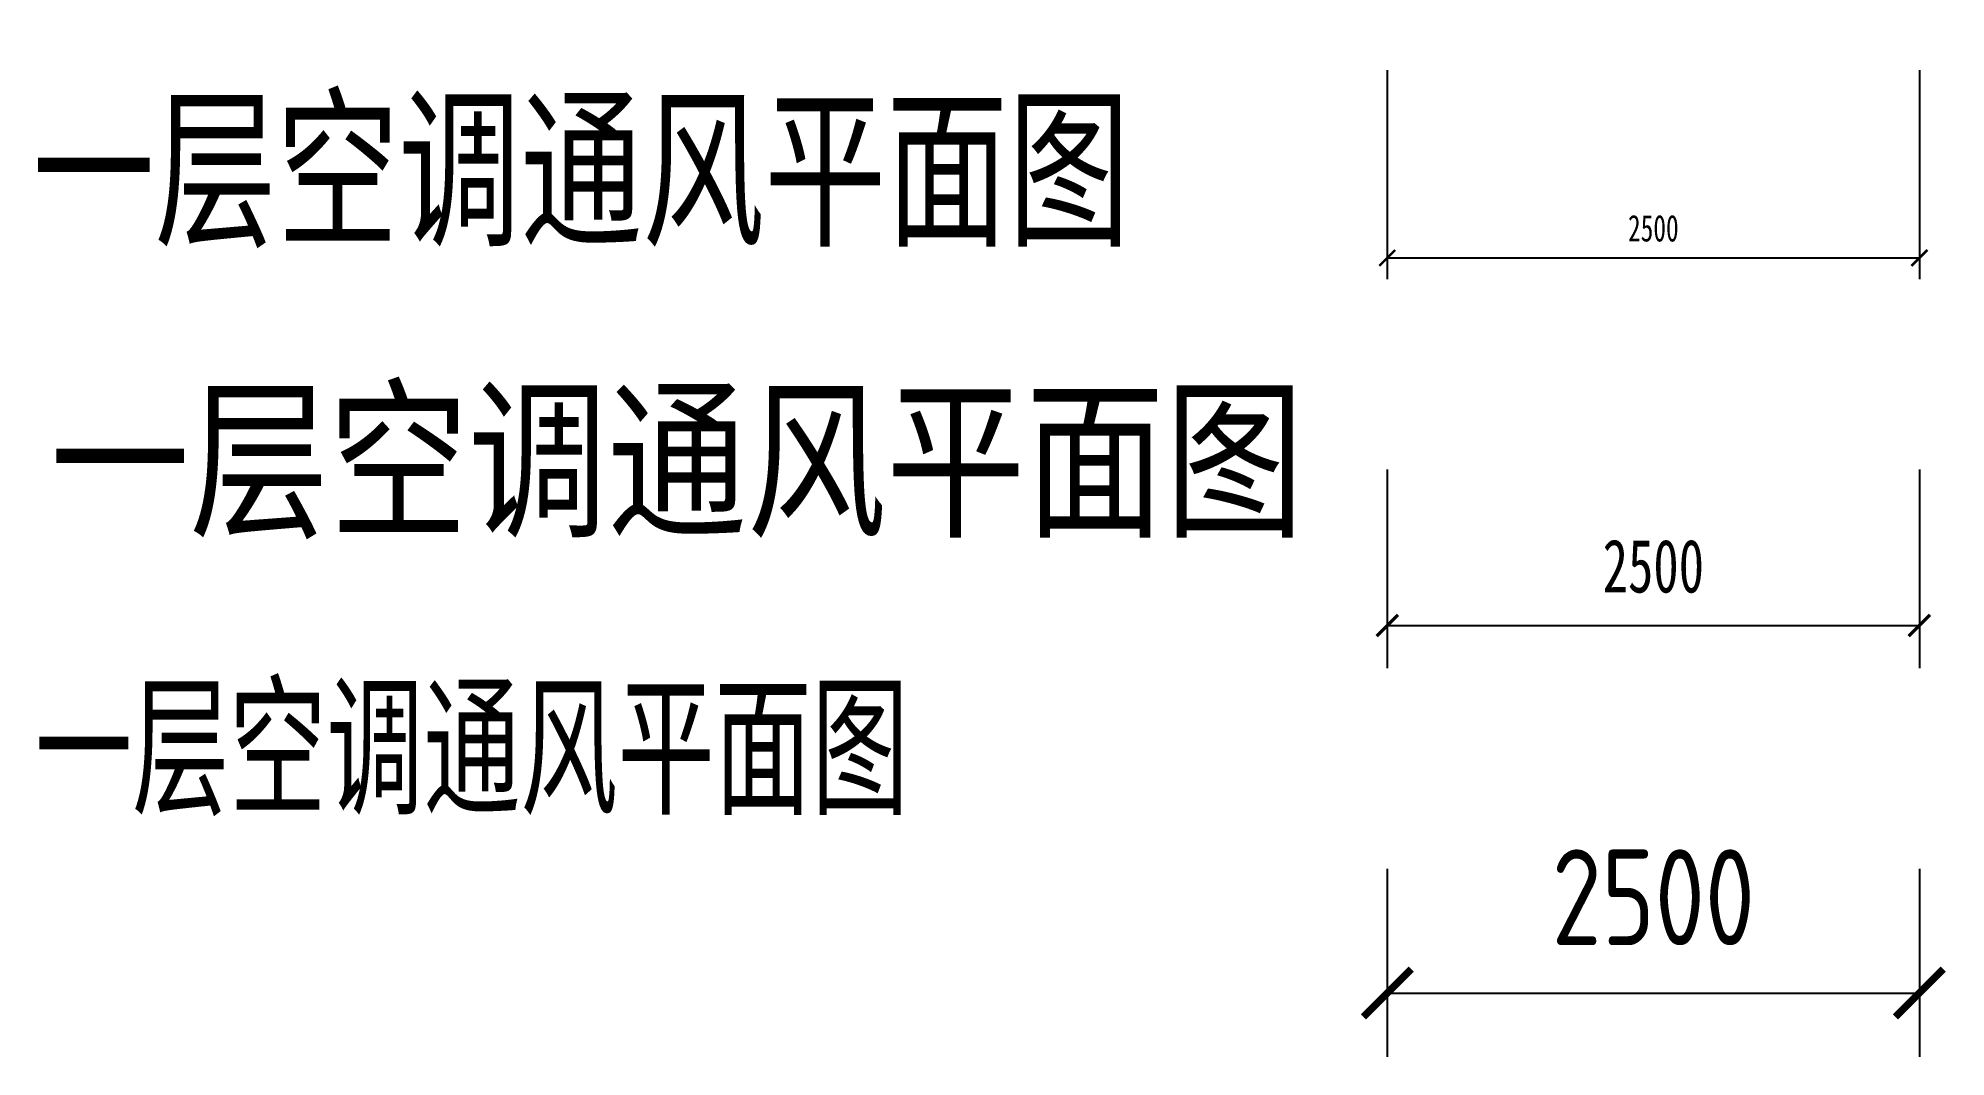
# Model space of a CAD drawing. Header units: millimetres. Extents: x 2665 to 11629, y -332 to 4456.
import ezdxf

# ---------------------------------------------------------------- set-up
doc = ezdxf.new("R2010")
doc.units = ezdxf.units.MM
doc.layers.get('Defpoints').update_dxf_attribs({"color": 9})
doc.layers.add('H-DIMS', color=7, linetype='Continuous')
doc.layers.add('H-DIMS-VRV', color=7, linetype='Continuous')
doc.styles.add('TH-STYLE1', font='Stfangso_1.ttf', dxfattribs={"width": 0.7})
doc.styles.add('TH-STYLE2', font='STXIHEI.TTF', dxfattribs={"width": 0.8})
doc.styles.add('TH-STYLE3', font='tssdeng.shx', dxfattribs={"width": 0.8, "bigfont": 'tssdchn.shx'})
doc.dimstyles.new('TH-DIM100', dxfattribs={"dimscale": 100, "dimtxt": 2.5, "dimasz": 1, "dimexe": 2, "dimexo": 3, "dimgap": 1.5, "dimtad": 1, "dimdec": 3, "dimdsep": 46, "dimtxsty": 'TH-STYLE1', "dimblk": 'ARCHTICK', "dimcen": 0, "dimclrd": 256, "dimclre": 256, "dimclrt": 256, "dimazin": 2, "dimtfac": 1, "dimtdec": 3, "dimtofl": 0, "dimtmove": 0, "dimatfit": 3, "dimfxl": 0.18, "dimtolj": 1, "dimtzin": 0, "dimlwd": -1, "dimlwe": -1, "dimarcsym": 0})
doc.dimstyles.new('TH-DIM150', dxfattribs={"dimscale": 150, "dimtxt": 3, "dimasz": 1.5, "dimexe": 2, "dimexo": 3, "dimgap": 1.5, "dimtad": 1, "dimdsep": 46, "dimtxsty": 'TH-STYLE3', "dimblk": 'ARCHTICK', "dimcen": 0, "dimclrd": 256, "dimclre": 256, "dimclrt": 256, "dimazin": 2, "dimtfac": 1, "dimtofl": 0, "dimtmove": 0, "dimatfit": 3, "dimfxl": 0.18, "dimtolj": 1, "dimtzin": 0, "dimlwd": -1, "dimlwe": -1, "dimarcsym": 0})
doc.dimstyles.new('TH-DIM50', dxfattribs={"dimscale": 50, "dimtxt": 2.5, "dimasz": 1.5, "dimexe": 2, "dimexo": 3, "dimgap": 1.5, "dimtad": 1, "dimdsep": 46, "dimtxsty": 'TH-STYLE1', "dimblk": 'ARCHTICK', "dimcen": 0, "dimclrd": 256, "dimclre": 256, "dimclrt": 256, "dimazin": 2, "dimtfac": 1, "dimtofl": 0, "dimtmove": 0, "dimatfit": 3, "dimfxl": 0.18, "dimtolj": 1, "dimtzin": 0, "dimlwd": -1, "dimlwe": -1, "dimarcsym": 0})

# ---------------------------------------------------------------- blocks, each defined once
blk = doc.blocks.new('_ArchTick')
at = {"color": 0, "linetype": 'ByBlock', "const_width": 0.15}
blk.add_lwpolyline([(-0.5, -0.5), (0.5, 0.5)], dxfattribs=at)
blk = doc.blocks.new('*D6')
at = {"layer": 'Defpoints', "color": 0, "transparency": 16777216}
for p in [(9004.3, 4455.7), (11504.3, 4455.7), (11504.3, 3422.5)]:
    blk.add_point(p, dxfattribs=at)
at = {"layer": 'H-DIMS-VRV', "transparency": 16777216}
for p, q in [((9004.3, 4305.7), (9004.3, 3322.5)), ((11504.3, 4305.7), (11504.3, 3322.5)), ((9004.3, 3422.5), (11504.3, 3422.5))]:
    blk.add_line(p, q, dxfattribs=at)
at = {"layer": 'H-DIMS-VRV', "transparency": 16777216, "xscale": 75, "yscale": 75, "zscale": 75, "rotation": 180}
blk.add_blockref('_ArchTick', (9004.3, 3422.5), dxfattribs=at)
at = {"layer": 'H-DIMS-VRV', "transparency": 16777216, "xscale": 75, "yscale": 75, "zscale": 75}
blk.add_blockref('_ArchTick', (11504.3, 3422.5), dxfattribs=at)
at = {"layer": 'H-DIMS-VRV', "transparency": 16777216, "insert": (10254.3, 3561.5), "char_height": 125, "attachment_point": 5, "style": 'TH-STYLE1'}
blk.add_mtext('\\A1;2500', dxfattribs=at)
blk = doc.blocks.new('*D7')
at = {"layer": 'Defpoints', "color": 0, "transparency": 16777216}
for p in [(9004.3, 2728.3), (11504.3, 2728.3), (11504.3, 1695.1)]:
    blk.add_point(p, dxfattribs=at)
at = {"layer": 'H-DIMS-VRV', "transparency": 16777216}
for p, q in [((9004.3, 2428.3), (9004.3, 1495.1)), ((11504.3, 2428.3), (11504.3, 1495.1)), ((9004.3, 1695.1), (11504.3, 1695.1))]:
    blk.add_line(p, q, dxfattribs=at)
at = {"layer": 'H-DIMS-VRV', "transparency": 16777216, "xscale": 100, "yscale": 100, "zscale": 100, "rotation": 180}
blk.add_blockref('_ArchTick', (9004.3, 1695.1), dxfattribs=at)
at = {"layer": 'H-DIMS-VRV', "transparency": 16777216, "xscale": 100, "yscale": 100, "zscale": 100}
blk.add_blockref('_ArchTick', (11504.3, 1695.1), dxfattribs=at)
at = {"layer": 'H-DIMS-VRV', "transparency": 16777216, "insert": (10254.3, 1973.2), "char_height": 250, "attachment_point": 5, "style": 'TH-STYLE1'}
blk.add_mtext('\\A1;2500', dxfattribs=at)
blk = doc.blocks.new('*D8')
at = {"layer": 'Defpoints', "color": 0, "transparency": 16777216}
for p in [(9004.3, 1000.9), (11504.3, 1000.9), (11504.3, -32.2)]:
    blk.add_point(p, dxfattribs=at)
at = {"layer": 'H-DIMS-VRV', "transparency": 16777216}
for p, q in [((9004.3, 550.9), (9004.3, -332.2)), ((11504.3, 550.9), (11504.3, -332.2)), ((9004.3, -32.2), (11504.3, -32.2))]:
    blk.add_line(p, q, dxfattribs=at)
at = {"layer": 'H-DIMS-VRV', "transparency": 16777216, "xscale": 225, "yscale": 225, "zscale": 225, "rotation": 180}
blk.add_blockref('_ArchTick', (9004.3, -32.2), dxfattribs=at)
at = {"layer": 'H-DIMS-VRV', "transparency": 16777216, "xscale": 225, "yscale": 225, "zscale": 225}
blk.add_blockref('_ArchTick', (11504.3, -32.2), dxfattribs=at)
at = {"layer": 'H-DIMS-VRV', "transparency": 16777216, "insert": (10254.3, 417.8), "char_height": 450, "attachment_point": 5, "style": 'TH-STYLE3'}
blk.add_mtext('\\A1;2500', dxfattribs=at)

msp = doc.modelspace()

# ---------------------------------------------------------------- texts
at = {"layer": 'H-DIMS', "char_height": 600, "attachment_point": 1}
for insert, style in [((2067.9256, 4140.9111), 'TH-STYLE1'), ((2067.9256, 2772.8676), 'TH-STYLE2'), ((2067.9256, 1404.8241), 'TH-STYLE3')]:
    msp.add_mtext('  一层空调通风平面图', dxfattribs=dict(at, insert=insert, style=style))

# ---------------------------------------------------------------- dimensions: what is measured, and where the dimension line sits
at = {"layer": 'H-DIMS-VRV'}
for base, p1, p2, dimstyle, picture, middle in [((11504.3199, 3422.4937), (9004.3199, 4455.6629), (11504.3199, 4455.6629), 'TH-DIM50', '*D6', (10254.3199, 3561.5089)), ((11504.3199, 1695.1363), (9004.3199, 2728.3056), (11504.3199, 2728.3056), 'TH-DIM100', '*D7', (10254.3199, 1973.1666)), ((11504.3199, -32.221), (9004.3199, 1000.9482), (11504.3199, 1000.9482), 'TH-DIM150', '*D8', (10254.3199, 417.779))]:
    dim = msp.add_linear_dim(base=base, p1=p1, p2=p2, dimstyle=dimstyle, dxfattribs=at)
    dim.commit()
    dim.dimension.update_dxf_attribs({"geometry": picture, "text_midpoint": middle})

doc.saveas('drawing.dxf')
